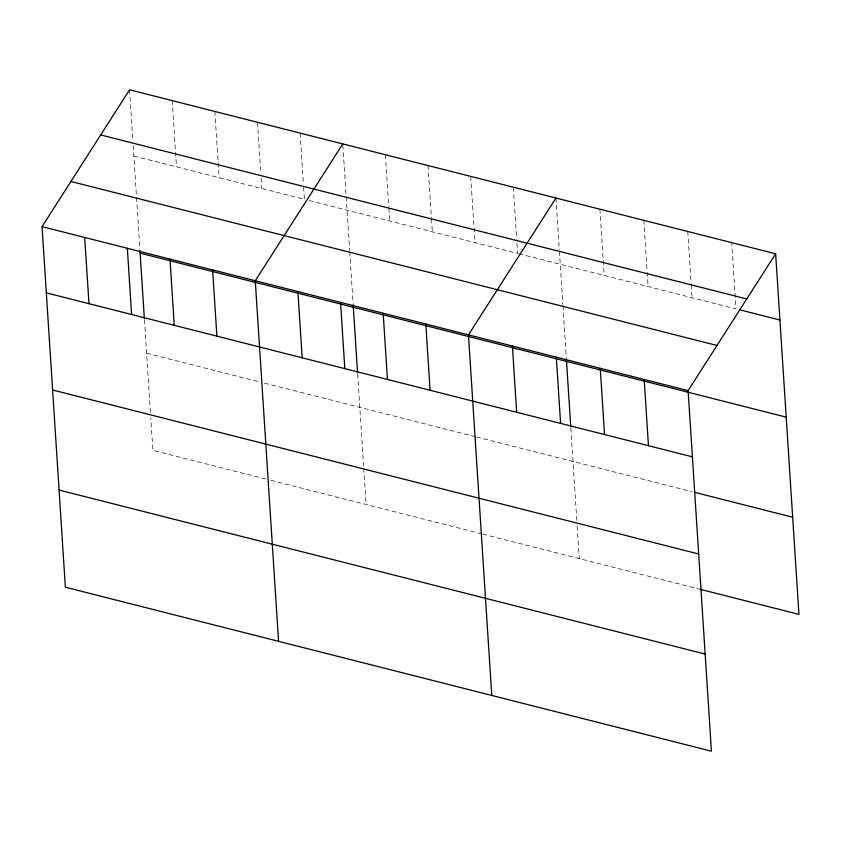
<?xml version="1.0" encoding="UTF-8"?>
<svg xmlns="http://www.w3.org/2000/svg" width="841" height="841" viewBox="0 0 841 841"><rect width="100%" height="100%" fill="white"/><g stroke="black" fill="none" stroke-linecap="round" stroke-linejoin="round"><path stroke-width="0.63" stroke-dasharray="4.21 3.15" d="M133.845 156.016L304.41 199.317L303.485 185.031M309.425 200.589L517.614 253.435L516.773 240.452M518.865 253.751L735.98 308.857L731.702 242.639M146.597 353.231L259.47 381.888M264.484 383.16L475.186 436.637M476.437 436.963L692.248 491.743M265.756 479.023L152.883 450.377L150.791 417.998M270.77 480.295L481.462 533.783M482.723 534.098L698.535 588.879M687.77 231.496L691.123 283.428M691.207 284.731L692.048 297.714M643.838 220.342L647.107 270.981M647.192 272.274L648.117 286.56M599.906 209.188L604.185 275.406M555.975 198.034L559.328 249.977M559.412 251.27L562.85 304.41M562.934 305.704L566.287 357.509M570.85 428.111L576.863 521.052M577.189 526.235L579.291 558.613M513.325 187.217L516.689 239.149M470.687 176.389L474.976 242.607M428.048 165.561L431.412 217.504M431.486 218.797L432.327 231.78M385.409 154.744L388.763 206.676M388.847 207.979L389.688 220.962M342.855 145.22L349.646 250.292M349.73 251.585L353.083 303.391M357.646 373.993L363.659 466.934M363.743 468.227L366.087 504.495M300.132 133.099L303.401 183.737M257.483 122.271L260.763 172.91M261.099 178.103L261.772 188.489M214.844 111.443L219.133 177.661M172.205 100.626L176.484 166.844M129.567 89.798L132.836 140.436M133.172 145.63L136.442 196.163M136.526 197.467L139.879 249.272M144.442 319.874L150.455 412.815"/><path stroke-width="1.26" d="M775.633 253.793L688.117 390.623L711.433 751.202L65.367 587.207L42.05 226.628L129.567 89.798L775.633 253.793L798.95 614.372L699.786 589.194M342.771 143.916L255.254 280.747L278.571 641.326M555.975 198.034L468.458 334.865L491.775 695.444M100.689 134.949L746.755 298.954M739.744 309.814L779.912 320.011M70.928 181.477L716.995 345.472M42.05 226.628L688.117 390.623M140.132 253.152L786.198 417.147M46.329 292.857L692.395 456.852M694.761 492.374L792.664 517.226M52.615 389.993L698.682 553.988M59.091 490.072L705.157 654.067M644.185 379.48L648.464 445.698M600.253 368.326L604.532 434.545M566.361 358.802L570.766 426.829M556.322 357.173L560.6 423.391M512.39 346.019L516.668 412.237M425.819 324.048L430.098 390.266M383.17 313.22L387.459 379.438M353.167 304.684L357.562 372.71M340.531 302.403L344.821 368.621M297.893 291.575L302.171 357.793M212.615 269.929L216.894 336.148M169.977 259.102L174.255 325.32M139.963 250.565L144.358 318.592M127.327 248.284L131.617 314.502M84.689 237.456L88.978 303.675"/></g></svg>
